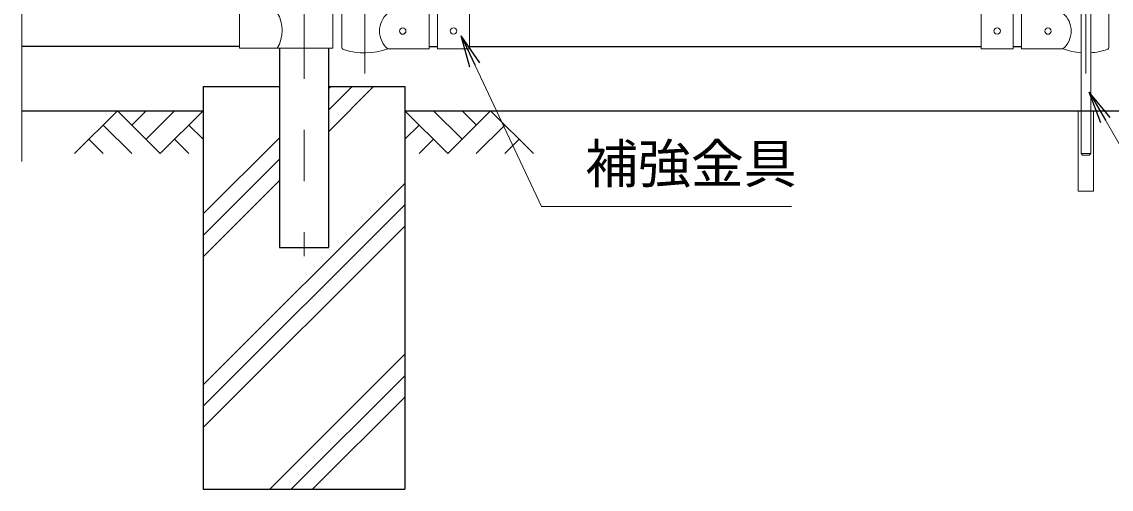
# Model space of a CAD drawing. Units: millimetres, scale not verified. Extents: x -4200 to 4200, y -2970 to 2970.
# Drawn here: x -108 to 1243, y -1038 to -458 of the extents above; entities that cross this region are included whole.
import ezdxf
from ezdxf.enums import TextEntityAlignment as Align

# ---------------------------------------------------------------- set-up
doc = ezdxf.new("R2010")
doc.units = ezdxf.units.MM
doc.header["$LTSCALE"] = 10
doc.linetypes.add('USER1', pattern=[50.8, 31.75, -6.35, 6.35, -6.35])
for name, color, linetype, lineweight in [('0-0_D-STR3', 3, 'Continuous', 13), ('0-1_D-BMK', 2, 'USER1', 13), ('0-3_D-STR1', 1, 'Continuous', 25), ('0-4_D-DCR-HCH', 7, 'Continuous', 13), ('0-5_D-BGD', 7, 'Continuous', 25), ('0-6_D-STR4', 7, 'Continuous', 25), ('0-7_D-STR-DIM', 7, 'Continuous', 13), ('0-B_D-STR-TXT', 7, 'Continuous', 13)]:
    doc.layers.add(name, color=color, linetype=linetype, lineweight=lineweight)
doc.layers.add('0-8_0', color=7, linetype='Continuous')
doc.styles.add('ＭＳ ゴシック', font='')
doc.styles.get('ＭＳ ゴシック').set_extended_font_data('MS Gothic')

# ---------------------------------------------------------------- blocks, each defined once
blk = doc.blocks.new('_Open')
at = {"layer": '0-8_0'}
blk.add_line((-10, 1.667), (0, 0), dxfattribs=at)
blk.add_lwpolyline([(-10, -1.667), (0, 0), (-10, 0)], dxfattribs=at)

msp = doc.modelspace()

# ---------------------------------------------------------------- linework, layer by layer
at = {"layer": '0-0_D-STR3'}
for p, q in [((1205.91, -372.41), (1205.91, -621.41)), ((1217.91, -372.41), (1217.91, -621.41)), ((278.01, -424.71), (278.01, -490.71)), ((289.16, -425.41), (289.16, -489.1)), ((447.71, -491.61), (447.71, -425.36)), ((1081.91, -491.61), (1081.91, -425.36)), ((1240.46, -425.41), (1240.46, -489.1)), ((407.71, -491.61), (407.71, -441.92)), ((1121.91, -491.61), (1121.91, -441.92)), ((162.31, -446.71), (162.31, -490.71)), ((397.71, -491.41), (397.71, -447.41)), ((1131.91, -491.41), (1131.91, -447.41)), ((278.01, -490.71), (162.31, -490.71)), ((397.71, -491.41), (346.26, -491.41)), ((407.71, -491.61), (447.71, -491.61)), ((1121.91, -491.61), (1081.91, -491.61)), ((1131.91, -491.41), (1183.36, -491.41)), ((1202.36, -568.41), (1202.36, -668.41)), ((1207.91, -623.41), (1205.91, -621.41)), ((1207.91, -623.41), (1215.91, -623.41))]:
    msp.add_line(p, q, dxfattribs=at)
for points in [[(1221.46, -568.41), (1221.46, -668.41), (1202.36, -668.41)], [(1205.91, -621.41), (1217.91, -621.41), (1215.91, -623.41)]]:
    msp.add_lwpolyline(points, dxfattribs=at)
for centre in [(364.71, -469.41), (427.71, -469.36), (1101.91, -469.36), (1164.91, -469.41)]:
    msp.add_circle(centre, 4, dxfattribs=at)
for centre, radius, start, end in [((174.7, -468.71), 40.68, 327.25964, 32.74036), ((364.46, -469.41), 28.55, 129.59418, 230.40582), ((1165.17, -469.41), 28.55, 309.59418, 50.40582), ((292.46, -489.1), 3.3, 180, 250.77949), ((317.71, -416.67), 80, 250.77949, 290.9084), ((1211.91, -416.67), 80, 249.0916, 265.69878), ((1211.91, -416.67), 80, 274.30122, 289.22051), ((1237.16, -489.1), 3.3, 289.22051, 0)]:
    msp.add_arc(centre, radius, start, end, dxfattribs=at)
at = {"layer": '0-1_D-BMK'}
for p, q in [((317.71, 303.33), (317.71, -535.07)), ((1211.91, 303.33), (1211.91, -535.07)), ((242.31, 296.83), (242.31, -748.98))]:
    msp.add_line(p, q, dxfattribs=at)
at = {"layer": '0-3_D-STR1'}
for p, q in [((162.31, -488.41), (-107.69, -488.41)), ((212.06, -490.71), (212.06, -738.41)), ((272.56, -490.71), (272.56, -738.41)), ((397.71, -488.41), (407.71, -488.41)), ((447.71, -488.41), (1081.91, -488.41)), ((1121.91, -488.41), (1131.91, -488.41)), ((212.06, -738.41), (272.56, -738.41))]:
    msp.add_line(p, q, dxfattribs=at)
at = {"layer": '0-4_D-DCR-HCH'}
for p, q in [((272.56, -594.38), (328.54, -538.41)), ((272.56, -567.86), (302.02, -538.41)), ((272.56, -541.35), (275.5, -538.41)), ((10.89, -568.41), (-42.32, -621.62)), ((10.89, -568.41), (64.1, -621.62)), ((28.62, -586.14), (46.36, -568.41)), ((46.36, -603.88), (81.84, -568.41)), ((64.1, -621.62), (117.31, -568.41)), ((420.52, -621.62), (367.31, -568.41)), ((438.26, -603.88), (402.79, -568.41)), ((473.74, -568.41), (420.52, -621.62)), ((456.09, -586.24), (438.26, -568.41)), ((473.74, -568.41), (526.95, -621.62)), ((-6.85, -586.14), (28.79, -621.62)), ((99.57, -586.14), (117.31, -603.8)), ((385.05, -586.14), (367.31, -603.8)), ((491.47, -586.14), (455.84, -621.62)), ((-24.59, -603.88), (-6.77, -621.62)), ((81.84, -603.88), (99.66, -621.62)), ((117.31, -696.6), (212.06, -601.85)), ((402.79, -603.88), (384.97, -621.62)), ((509.21, -603.88), (491.39, -621.62)), ((117.31, -723.11), (212.06, -628.36)), ((117.31, -749.63), (212.06, -654.88)), ((117.31, -908.73), (367.31, -658.73)), ((117.31, -935.25), (367.31, -685.25)), ((117.31, -961.76), (367.31, -711.76)), ((199.77, -1038.41), (367.31, -870.86)), ((226.28, -1038.41), (367.31, -897.38)), ((252.8, -1038.41), (367.31, -923.9))]:
    msp.add_line(p, q, dxfattribs=at)
at = {"layer": '0-5_D-BGD'}
for p, q in [((-107.69, -568.41), (117.31, -568.41)), ((367.31, -568.41), (2117.31, -568.41))]:
    msp.add_line(p, q, dxfattribs=at)
at = {"layer": '0-6_D-STR4'}
for p, q in [((117.31, -538.41), (117.31, -1038.41)), ((117.31, -538.41), (212.06, -538.41)), ((272.56, -538.41), (367.31, -538.41)), ((367.31, -538.41), (367.31, -1038.41)), ((117.31, -1038.41), (367.31, -1038.41))]:
    msp.add_line(p, q, dxfattribs=at)
at = {"layer": '0-7_D-STR-DIM'}
msp.add_line((-107.69, -631.41), (-107.69, -139.06), dxfattribs=at)
at = {"layer": '0-B_D-STR-TXT'}
for points in [[(846.99, -687.19), (536.93, -687.19), (437.93, -477.17)], [(1555.09, -709.39), (1310.77, -709.39), (1217.1, -547.15)]]:
    msp.add_lwpolyline(points, dxfattribs=at)

# ---------------------------------------------------------------- block references
at = {"layer": '0-B_D-STR-TXT', "xscale": 4, "yscale": 4}
for p, rotation in [((437.08, -475.37), 115.23829), ((1216.1, -545.42), 120)]:
    msp.add_blockref('_Open', p, dxfattribs=dict(at, rotation=rotation))

# ---------------------------------------------------------------- texts
at = {"layer": '0-B_D-STR-TXT', "style": 'ＭＳ ゴシック'}
msp.add_text('補強金具', height=48.09, dxfattribs=at).set_placement((590.9, -672.58), align=Align.BOTTOM_LEFT)

doc.saveas('drawing.dxf')
